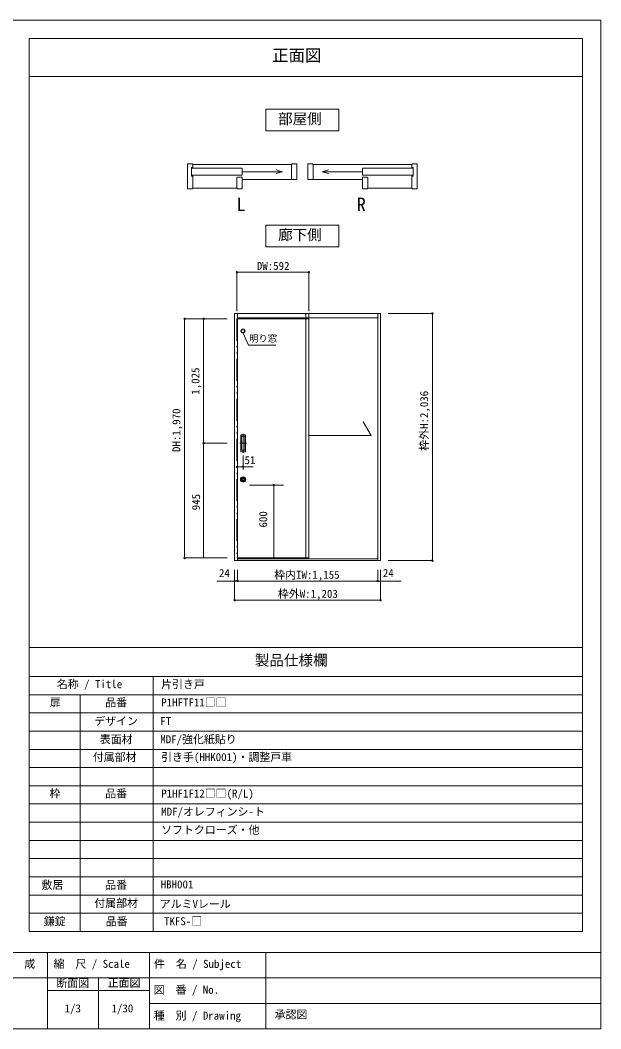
# Model space of a CAD drawing. Units: millimetres on the paper, enlarged 10 times, with parts at other scales. Extents: x -1985 to 2015, y -1370 to 1400.
# Drawn here: x 420 to 2015, y -1370 to 1400 of the extents above; entities that cross this region are included whole.
import ezdxf
from ezdxf.enums import TextEntityAlignment as Align

# ---------------------------------------------------------------- set-up
doc = ezdxf.new("R2010")
doc.units = ezdxf.units.MM
doc.header["$LTSCALE"] = 10
doc.header["$PDMODE"] = 32
doc.header["$PDSIZE"] = 4
doc.linetypes.add('DASHED_DOUBLE_DOTTED', pattern=[11, 6, -1.5, 0.25, -1.5, 0.25, -1.5])
doc.layers.add('1-1_0', color=7, linetype='Continuous', lineweight=20)
doc.layers.add('3-0', color=7, linetype='Continuous', lineweight=20)
doc.styles.add('ＭＳ ゴシック', font='')
doc.styles.get('ＭＳ ゴシック').set_extended_font_data('MS Gothic')

msp = doc.modelspace()

# ---------------------------------------------------------------- linework, layer by layer
at = {"layer": '1-1_0'}
for p, q in [((1965, 1350), (445, 1350)), ((445, -322.5), (445, 1350)), ((1965, -1102.5), (1965, 1350)), ((445, 1245), (1965, 1245)), ((1965, -322.5), (1965, 1245)), ((1965, -322.5), (1965, 1245)), ((1965, -322.5), (1965, 1245)), ((445, -1102.5), (445, -322.5)), ((445, -322.5), (1965, -322.5)), ((445, -322.5), (1965, -322.5)), ((445, -322.5), (1965, -322.5)), ((445, -322.5), (1965, -322.5)), ((445, -402.5), (1965, -402.5)), ((785, -1102.5), (785, -402.5)), ((445, -452.5), (1965, -452.5)), ((585, -1102.5), (585, -452.5)), ((445, -502.5), (1965, -502.5)), ((445, -552.5), (1965, -552.5)), ((445, -602.5), (1965, -602.5)), ((445, -652.5), (1965, -652.5)), ((445, -702.5), (1965, -702.5)), ((445, -752.5), (1965, -752.5)), ((445, -802.5), (1965, -802.5)), ((445, -852.5), (1965, -852.5)), ((445, -902.5), (1965, -902.5)), ((445, -952.5), (1965, -952.5)), ((445, -1002.5), (1965, -1002.5)), ((445, -1052.5), (1965, -1052.5)), ((445, -1102.5), (1965, -1102.5)), ((2015, -1160), (-1985, -1160)), ((495, -1160), (495, -1370)), ((775, -1160), (775, -1370)), ((1095, -1160), (1095, -1370)), ((2015, -1230), (-1175, -1230)), ((635, -1230), (635, -1370)), ((775, -1265), (495, -1265)), ((2015, -1300), (775, -1300)), ((-1985, -1370), (2015, -1370))]:
    msp.add_line(p, q, dxfattribs=at)
for points in [[(2015, -1370), (2015, 1400), (-1985, 1400), (-1985, -1370)], [(445, -322.5), (445, 1245), (1965, 1245)], [(445, -322.5), (445, 1245), (1965, 1245)], [(445, -322.5), (445, 1245), (1965, 1245)]]:
    msp.add_lwpolyline(points, dxfattribs=at)
at = {"layer": '3-0'}
for p, q in [((892.36, 1005.19), (879.46, 1005.19)), ((879.46, 936.79), (879.46, 1005.19)), ((893.86, 1003.39), (1165.66, 1003.39)), ((1165.66, 1003.69), (1165.66, 962.59)), ((1180.06, 962.59), (1180.06, 1005.19)), ((1210.06, 962.59), (1210.06, 1005.19)), ((1224.46, 1003.69), (1224.46, 962.59)), ((1496.26, 1003.39), (1224.46, 1003.39)), ((1497.76, 1005.19), (1510.66, 1005.19)), ((1510.66, 936.79), (1510.66, 1005.19)), ((890.86, 995.59), (890.86, 972.04)), ((893.86, 995.59), (890.86, 995.59)), ((890.86, 993.79), (1029.87, 993.79)), ((1029.87, 973.99), (890.86, 973.99)), ((890.86, 972.04), (893.86, 972.04)), ((1029.87, 993.79), (1029.87, 973.99)), ((1029.87, 983.89), (1140.21, 983.89)), ((1140.21, 983.89), (1122.82, 988.55)), ((1140.21, 983.89), (1122.82, 979.23)), ((1249.91, 983.89), (1267.3, 988.55)), ((1249.91, 983.89), (1267.3, 979.23)), ((1360.25, 983.89), (1249.91, 983.89)), ((1499.26, 993.79), (1360.25, 993.79)), ((1360.25, 993.79), (1360.25, 973.99)), ((1360.25, 973.99), (1499.26, 973.99)), ((1496.26, 995.59), (1499.26, 995.59)), ((1499.26, 972.04), (1496.26, 972.04)), ((1499.26, 995.59), (1499.26, 972.04)), ((1029.87, 936.79), (1029.87, 969.19)), ((1029.87, 962.59), (1180.06, 962.59)), ((1360.25, 962.59), (1210.06, 962.59)), ((1360.25, 936.79), (1360.25, 969.19)), ((892.36, 936.79), (879.46, 936.79)), ((893.86, 938.59), (1015.47, 938.59)), ((1496.26, 938.59), (1374.65, 938.59)), ((1497.76, 936.79), (1510.66, 936.79)), ((1017, 594.59), (1009, 594.59)), ((1017, 594.59), (1009, 594.59)), ((1017, 594.59), (1204.66, 594.59)), ((1017, 582.59), (1204.66, 582.59)), ((1212.66, 594.59), (1204.66, 594.59)), ((1212.66, -78.85), (1212.66, 594.59)), ((1212.66, 594.59), (1410, 594.59)), ((1212.66, 584.92), (1212.66, -78.08)), ((1212.66, 582.59), (1212.66, -79.08)), ((1212.66, 582.59), (1402, 582.59)), ((1402, 594.59), (1402, 586.59)), ((1410, 594.59), (1402, 594.59)), ((1015.33, 579.82), (1212.66, 579.82)), ((1212.66, 579.82), (1212.66, -79.18)), ((1384.28, 259.09), (1361.72, 296.81)), ((1032.33, 264.25), (1032.33, 211.98)), ((1212.66, 259.09), (1384.28, 259.09)), ((1023.08, 238.15), (1041.36, 238.15)), ((1015.33, -76.85), (1212.66, -76.85)), ((1017, -79.18), (1017, -84.18)), ((1017, -79.18), (1402, -79.18)), ((1402, -79.18), (1402, -84.18)), ((1017, -84.18), (1402, -84.18))]:
    msp.add_line(p, q, dxfattribs=at)
at = {"layer": '3-0', "color": 4, "lineweight": 9}
for p, q in [((1015.33, 707.67), (1015.33, 600.51)), ((1015.33, 707.67), (1212.66, 707.67)), ((1212.66, 707.67), (1212.66, 600.51)), ((1430.84, 594.59), (1552.19, 594.59)), ((1552.19, 594.59), (1552.19, -84.18)), ((871.61, 579.82), (988.39, 579.82)), ((871.61, 579.82), (871.61, -76.85)), ((923.93, 579.82), (988.39, 579.82)), ((923.93, 238.15), (923.93, 579.82)), ((1047.53, 507.39), (1032.19, 540.66)), ((1121.87, 507.39), (1047.53, 507.39)), ((923.93, 238.15), (988.39, 238.15)), ((923.93, -76.85), (923.93, 238.15)), ((1032.33, 204.25), (1032.33, 166.4)), ((1015.33, 173.52), (1060.22, 173.52)), ((1143.33, 123.15), (1050, 123.15)), ((1116.66, -76.85), (1116.66, 123.15)), ((871.61, -76.85), (988.39, -76.85)), ((1143.33, -76.85), (1050, -76.85)), ((1009, -109.9), (1009, -140.57)), ((1009, -109.9), (1009, -140.57)), ((1017, -109.9), (1017, -140.57)), ((1402, -140.57), (1402, -109.9)), ((1410, -109.9), (1410, -140.57)), ((1430.84, -84.18), (1552.19, -84.18)), ((1017, -140.57), (960.47, -140.57)), ((1009, -140.57), (1009, -192.9)), ((1017, -140.57), (1467, -140.57)), ((1402, -140.57), (1458.53, -140.57)), ((1410, -192.9), (1410, -140.57)), ((1009, -192.9), (1410, -192.9))]:
    msp.add_line(p, q, dxfattribs=at)
at = {"layer": '3-0', "linetype": 'DASHED_DOUBLE_DOTTED'}
msp.add_line((1015.33, 579.82), (1015.33, -76.85), dxfattribs=at)
at = {"layer": '3-0', "color": 3}
for p, q in [((1026, 261.49), (1038.66, 261.49)), ((1026, 214.82), (1026, 261.49)), ((1026, 257.49), (1038.66, 257.49)), ((1027.66, 218.82), (1027.66, 257.49)), ((1037, 257.49), (1037, 218.82)), ((1038.66, 261.49), (1038.66, 214.82)), ((1038.66, 218.82), (1026, 218.82)), ((1038.66, 214.82), (1026, 214.82))]:
    msp.add_line(p, q, dxfattribs=at)
at = {"layer": '3-0'}
for points in [[(1095.06, 1155.93), (1295.06, 1155.93), (1295.06, 1095.93), (1095.06, 1095.93)], [(1095.06, 777.25), (1295.06, 777.25), (1295.06, 837.25), (1095.06, 837.25)]]:
    msp.add_lwpolyline(points, close=True, dxfattribs=at)
for points in [[(892.36, 1005.19), (893.86, 1003.69), (893.86, 995.59)], [(1165.66, 1003.69), (1167.16, 1005.19), (1180.06, 1005.19)], [(1224.46, 1003.69), (1222.96, 1005.19), (1210.06, 1005.19)], [(1497.76, 1005.19), (1496.26, 1003.69), (1496.26, 995.59)], [(892.36, 936.79), (893.86, 938.29), (893.86, 972.04)], [(1497.76, 936.79), (1496.26, 938.29), (1496.26, 972.04)], [(1015.47, 938.29), (1015.47, 967.69), (1016.97, 969.19), (1029.87, 969.19)], [(1374.65, 938.29), (1374.65, 967.69), (1373.15, 969.19), (1360.25, 969.19)], [(1015.47, 938.29), (1016.97, 936.79), (1029.87, 936.79)], [(1374.65, 938.29), (1373.15, 936.79), (1360.25, 936.79)], [(1009, 594.59), (1009, -84.18), (1017, -84.18), (1017, 594.59)], [(1204.66, 594.59), (1204.66, -79.18), (1212.66, -79.18)], [(1204.66, 582.59), (1212.66, 582.59), (1212.66, -79.08)], [(1402, 594.59), (1402, -84.18), (1410, -84.18), (1410, 594.59)]]:
    msp.add_lwpolyline(points, dxfattribs=at)
at = {"layer": '3-0', "color": 3}
for radius in [5.83, 4.5]:
    msp.add_circle((1032, 546.49), radius, dxfattribs=at)
at = {"layer": '3-0', "lineweight": 18}
for radius in [7.33, 5.67, 5]:
    msp.add_circle((1032.33, 138.49), radius, dxfattribs=at)
for start, end in [(124.19308, 304.19308), (304.19308, 124.19308)]:
    msp.add_arc((1032.33, 138.49), 2.67, start, end, dxfattribs=at)
at = {"layer": '3-0', "color": 4}
for p in [(1015.33, 707.67), (1212.66, 707.67), (871.61, 579.82), (923.93, 579.82), (1552.19, 594.59), (923.93, 238.15), (1015.33, 173.52), (1032.33, 173.52), (1116.66, 123.15), (871.61, -76.85), (1116.66, -76.85), (1552.19, -84.18), (1009, -140.57), (1017, -140.57), (1402, -140.57), (1009, -192.9), (1410, -192.9)]:
    msp.add_point(p, dxfattribs=at)

# ---------------------------------------------------------------- texts
at = {"layer": '1-1_0', "style": 'ＭＳ ゴシック'}
for s, height, p in [('正面図', 32.99, (1112.24, 1276.98)), ('製品仕様欄', 29.33, (1064.4, -381.07)), ('名称 / Title', 21.99, (520.64, -441.06)), ('片引き戸', 21.99, (807.33, -441.36)), ('扉', 21.99, (501.33, -491.36)), ('品番', 21.99, (653.67, -491.36)), ('P1HFTF11□□', 21.99, (807.33, -491.36)), ('デザイン', 21.99, (623.75, -542.5)), ('FT', 21.99, (804.92, -542.5)), ('表面材', 21.99, (638.75, -592.5)), ('MDF/強化紙貼り', 21.99, (804.92, -592.5)), ('付属部材', 21.99, (619.67, -641.36)), ('引き手(HHK001)・調整戸車', 21.99, (807.33, -641.36)), ('枠', 21.99, (500.67, -741.36)), ('品番', 21.99, (653.67, -741.36)), ('P1HF1F12□□(R/L)', 21.99, (807.33, -741.36)), ('MDF/オレフィンシ-ト', 21.99, (807.33, -791.36)), ('ソフトクローズ・他', 21.99, (807.33, -841.36)), ('敷居', 21.99, (478.65, -992.36)), ('品番', 21.99, (653.75, -992.5)), ('HBH001', 21.99, (806.06, -990.99)), ('付属部材', 21.99, (623.75, -1042.5)), ('アルミVレール', 21.99, (803.47, -1044.75)), ('鎌錠', 21.99, (485, -1092.5)), ('品番', 21.99, (655, -1092.5)), ('TKFS-□', 21.99, (815, -1092.1)), ('作\u3000成', 21.99, (371.17, -1209.21)), ('縮\u3000尺 / Scale', 21.99, (511.68, -1209.21)), ('件\u3000名 / Subject', 21.99, (787.61, -1209.24)), ('断面図', 21.99, (519.6, -1262.15)), ('正面図', 21.99, (660.4, -1261.44)), ('図\u3000番 / No.', 21.99, (786.77, -1280.35)), ('1/3', 21.99, (542.17, -1331.45)), ('1/30', 21.99, (670.92, -1331.45)), ('種\u3000別 / Drawing', 21.99, (786.94, -1351.29)), ('承認図', 21.99, (1119.03, -1348.1))]:
    msp.add_text(s, height=height, dxfattribs=at).set_placement(p, align=Align.BOTTOM_LEFT)
at = {"layer": '3-0', "style": 'ＭＳ ゴシック'}
for s, height, p in [('部屋側', 29.33, (1128.39, 1105.93)), ('L', 36.66, (1013.92, 865.05)), ('R', 36.66, (1344.52, 865.05)), ('廊下側', 29.33, (1128.39, 787.25)), ('DW:592', 21.99, (1070.1, 707.67)), ('明り窓', 18.33, (1048.85, 511.08)), ('51', 21.99, (1036.23, 174.16)), ('24', 21.99, (966.13, -135.9)), ('枠内IW:1,155', 21.99, (1117.87, -140.57)), ('24', 21.99, (1416.19, -135.9)), ('枠外W:1,203', 21.99, (1127.87, -192.9))]:
    msp.add_text(s, height=height, dxfattribs=at).set_placement(p, align=Align.BOTTOM_LEFT)
for s, p in [('1,025', (918.93, 371.49)), ('枠外H:2,036', (1547.19, 217.42)), ('DH:1,970', (866.61, 213.99)), ('945', (920.73, 54.07)), ('600', (1105, 6.65))]:
    msp.add_text(s, height=21.99, rotation=90, dxfattribs=at).set_placement(p, align=Align.BOTTOM_LEFT)

doc.saveas('drawing.dxf')
